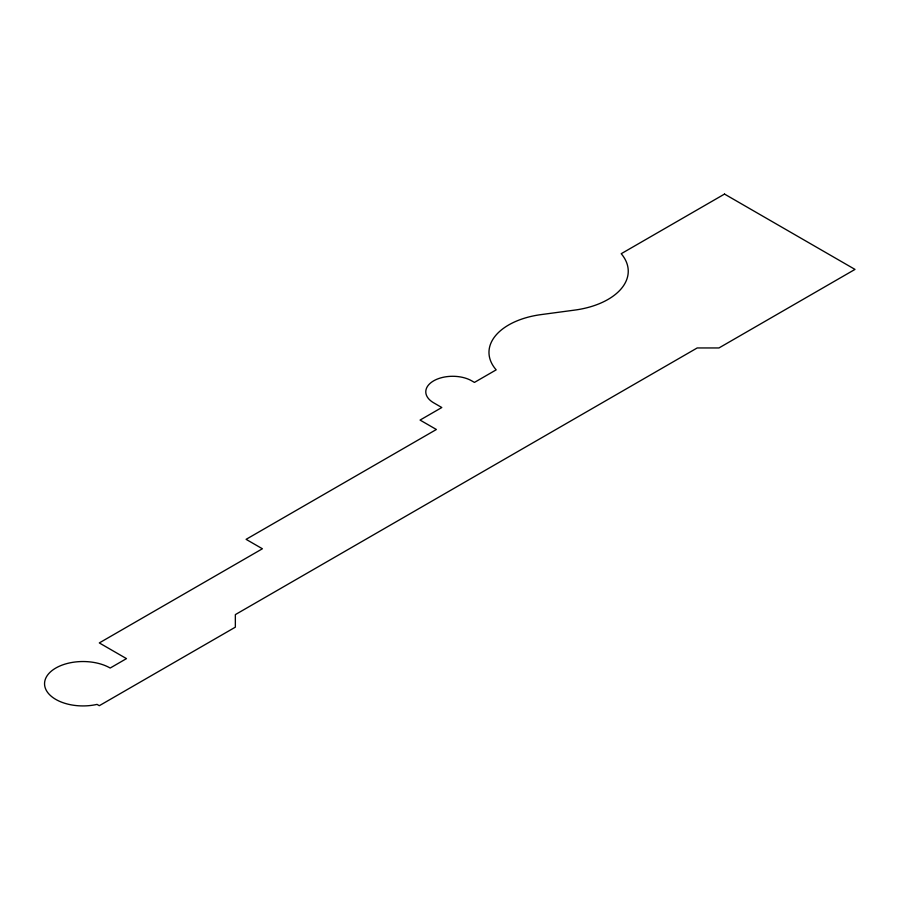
<?xml version="1.0" encoding="UTF-8"?>
<svg xmlns="http://www.w3.org/2000/svg" width="900" height="900" viewBox="0 0 900 900"><rect width="100%" height="100%" fill="white"/><g stroke="black" fill="none" stroke-linecap="round" stroke-linejoin="round"><path stroke-width="1.35" d="M724.523 194.074L621.225 253.71A69.097 39.892 0 0 1 574.74 310.095L540.99 314.618A67.151 38.767 0 0 0 496.181 369.855L474.435 382.41L471.713 380.835A26.91 15.536 0 0 0 433.665 380.835A26.91 15.536 0 0 0 433.665 402.806L441.81 407.52L420.064 420.075L436.376 429.491L246.094 539.347L262.406 548.764L99.304 642.926L126.484 658.62L110.183 668.036A38.441 22.196 0 0 0 59.782 666.034A38.441 22.196 0 0 0 49.466 694.586A38.441 22.196 0 0 0 97.031 704.396L99.304 705.701L235.35 627.165L235.35 614.61L697.207 347.951L718.954 347.951L855 269.404L724.523 194.074"/></g></svg>
